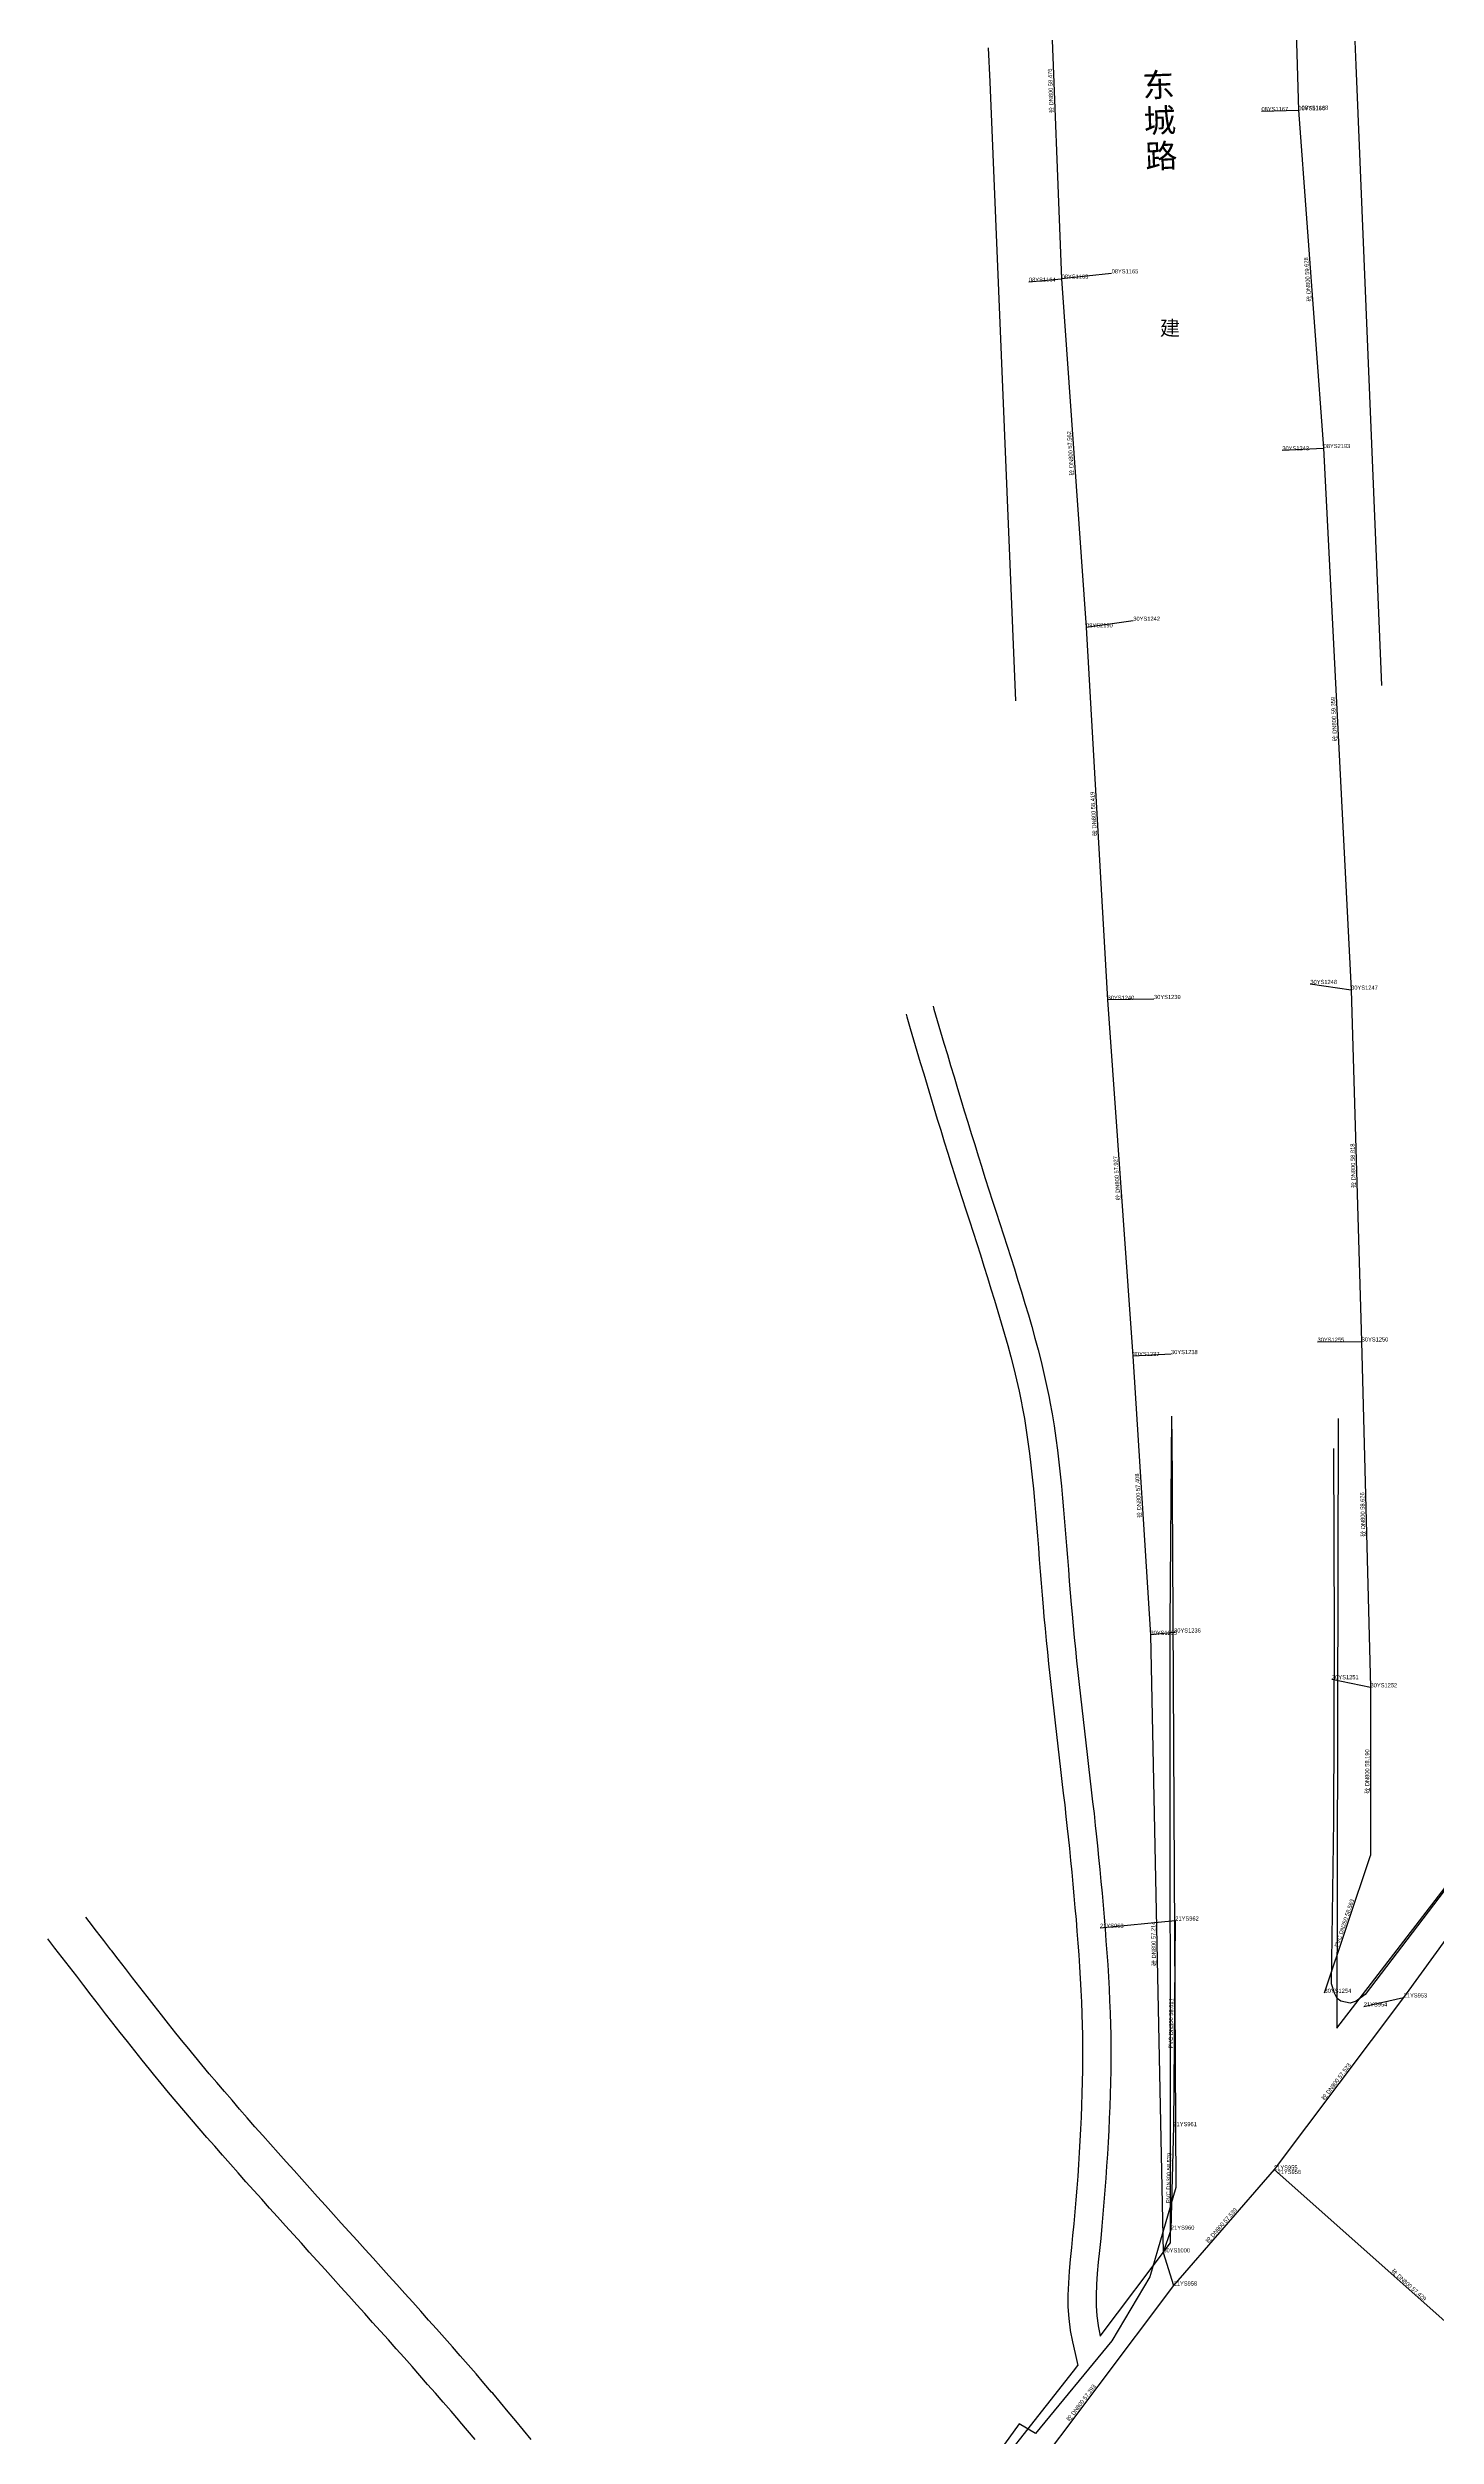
# Model space of a CAD drawing. Extents: x 563510 to 564800, y 3598549 to 3601000.
# Drawn here: x 563994.6 to 564112, y 3599375.4 to 3599577.3 of the extents above; entities that cross this region are included whole.
import ezdxf
from ezdxf.enums import TextEntityAlignment as Align

# ---------------------------------------------------------------- set-up
doc = ezdxf.new("R2010")
doc.units = 0
for name, color, linetype in [('____', 252, 'CONTINUOUS'), ('DLSS', 8, 'CONTINUOUS'), ('JT_JT', 252, 'CONTINUOUS'), ('YSDSX', 3, 'CONTINUOUS'), ('YSLINE', 3, 'CONTINUOUS'), ('YSXSX', 3, 'CONTINUOUS')]:
    doc.layers.add(name, color=color, linetype=linetype)
doc.styles.add('____', font='____')
doc.styles.add('GXDBZ', font='GXDBZ')
doc.styles.add('GXXBZ', font='GXXBZ')
doc.styles.add('HZTXT', font='HZTXT')

msp = doc.modelspace()

# ---------------------------------------------------------------- linework, layer by layer
at = {"layer": 'DLSS'}
for points in [[(564185.98, 3599551.19), (564190.11, 3599549.88), (564191.11, 3599549.35), (564193.47, 3599547.06), (564171.02, 3599507.67), (564154.9, 3599481.78), (564141.89, 3599461.78), (564127.99, 3599442.01), (564122.85, 3599434.89), (564105.97, 3599412.74), (564105.21, 3599412.19), (564104.69, 3599412.03), (564103.92, 3599412.19), (564103.61, 3599412.41), (564103.37, 3599412.86), (564103.11, 3599413.65), (564103.31, 3599427.47), (564103.38, 3599443.31), (564103.31, 3599458.9)], [(564089.61, 3599460.53), (564089.95, 3599396.45), (564087.77, 3599388.89), (564084.55, 3599383.49), (564078.1, 3599375.65), (564076.72, 3599376.47), (564059.85, 3599353.09)]]:
    msp.add_lwpolyline(points, dxfattribs=at)
at = {"layer": 'JT_JT', "linetype": 'CONTINUOUS'}
for points in [[(564107.38, 3599523.39), (564105.21, 3599575.83), (564105.11, 3599577.86)], [(564076.44, 3599522.11), (564074.26, 3599574.43), (564074.12, 3599577.3)], [(564103.58, 3599409.92), (564128.6, 3599442.4), (564139.1, 3599457.29), (564163.21, 3599494.5), (564166.6, 3599500)], [(564103.58, 3599409.92), (564128.6, 3599442.4), (564139.1, 3599457.29), (564163.21, 3599494.5), (564166.6, 3599500)], [(564067.15, 3599495.61), (564067.22, 3599495.38), (564067.5, 3599494.42), (564067.78, 3599493.46), (564068.07, 3599492.5), (564068.35, 3599491.54), (564068.64, 3599490.58), (564068.92, 3599489.63), (564069.21, 3599488.67), (564069.5, 3599487.71), (564069.79, 3599486.75), (564070.08, 3599485.8), (564070.38, 3599484.84), (564070.68, 3599483.88), (564070.97, 3599482.93), (564071.28, 3599481.97), (564071.28, 3599481.96), (564071.58, 3599481), (564071.89, 3599480.05), (564072.19, 3599479.09), (564072.5, 3599478.14), (564072.81, 3599477.18), (564073.12, 3599476.23), (564073.43, 3599475.27), (564073.73, 3599474.32), (564074.03, 3599473.36), (564074.33, 3599472.41), (564074.63, 3599471.45), (564074.92, 3599470.49), (564075.2, 3599469.53), (564075.48, 3599468.57), (564075.75, 3599467.61), (564076, 3599466.65), (564076.25, 3599465.68), (564076.49, 3599464.71), (564076.7, 3599463.74), (564076.91, 3599462.76), (564076.97, 3599462.42), (564077.15, 3599461.44), (564077.31, 3599460.46), (564077.45, 3599459.47), (564077.58, 3599458.48), (564077.7, 3599457.49), (564077.81, 3599456.49), (564077.91, 3599455.5), (564078, 3599454.5), (564078.09, 3599453.5), (564078.18, 3599452.51), (564078.26, 3599451.51), (564078.34, 3599450.51), (564078.41, 3599449.51), (564078.49, 3599448.51), (564078.57, 3599447.51), (564078.65, 3599446.51), (564078.74, 3599445.51), (564078.81, 3599444.68), (564078.9, 3599443.69), (564079, 3599442.69), (564079.1, 3599441.69), (564079.2, 3599440.7), (564079.31, 3599439.71), (564079.42, 3599438.71), (564079.53, 3599437.72), (564079.64, 3599436.72), (564079.76, 3599435.73), (564079.87, 3599434.74), (564079.98, 3599433.75), (564080.1, 3599432.75), (564080.21, 3599431.76), (564080.33, 3599430.77), (564080.44, 3599429.77), (564080.56, 3599428.78), (564080.67, 3599427.79), (564080.77, 3599426.79), (564080.85, 3599426.07), (564080.96, 3599425.08), (564081.06, 3599424.08), (564081.16, 3599423.08), (564081.25, 3599422.09), (564081.34, 3599421.09), (564081.43, 3599420.09), (564081.52, 3599419.1), (564081.6, 3599418.1), (564081.68, 3599417.1), (564081.75, 3599416.1), (564081.82, 3599415.1), (564081.88, 3599414.11), (564081.93, 3599413.11), (564081.98, 3599412.11), (564082.02, 3599411.11), (564082.05, 3599410.12), (564082.07, 3599409.36), (564082.08, 3599408.36), (564082.08, 3599407.37), (564082.07, 3599406.37), (564082.05, 3599405.37), (564082.02, 3599404.38), (564081.99, 3599403.38), (564081.95, 3599402.38), (564081.9, 3599401.38), (564081.85, 3599400.39), (564081.79, 3599399.39), (564081.73, 3599398.39), (564081.66, 3599397.39), (564081.59, 3599396.39), (564081.51, 3599395.39), (564081.42, 3599394.39), (564081.33, 3599393.38), (564081.23, 3599392.38), (564081.23, 3599392.37), (564081.13, 3599391.37), (564081.03, 3599390.36), (564080.94, 3599389.36), (564080.87, 3599388.35), (564080.84, 3599387.35), (564080.84, 3599386.35), (564080.9, 3599385.36), (564081.02, 3599384.38), (564081.03, 3599384.35), (564081.22, 3599383.38), (564081.45, 3599382.4), (564081.68, 3599381.39)], [(564083.55, 3599383.87), (564089.52, 3599391.77), (564089.47, 3599444.05), (564089.62, 3599461.64)], [(564083.55, 3599383.87), (564089.52, 3599391.77), (564089.47, 3599444.05), (564089.62, 3599461.64)], [(564103.67, 3599461.44), (564103.58, 3599409.92)], [(564103.67, 3599461.44), (564103.58, 3599409.92)], [(564000, 3599416.43), (563999.92, 3599416.53), (563999.31, 3599417.33), (563998.7, 3599418.12), (563998.08, 3599418.92), (563997.79, 3599419.29)], [(564000, 3599410.45), (563999.47, 3599411.13), (563998.86, 3599411.92), (563998.25, 3599412.71), (563997.64, 3599413.51), (563997.03, 3599414.3), (563996.42, 3599415.09), (563995.81, 3599415.89), (563995.19, 3599416.68), (563994.58, 3599417.47), (563994.58, 3599417.47)], [(564035.46, 3599375.15), (564034.81, 3599375.93), (564034.16, 3599376.71), (564033.51, 3599377.48), (564032.86, 3599378.26), (564032.2, 3599379.04), (564032.11, 3599379.14), (564031.45, 3599379.91), (564030.79, 3599380.68), (564030.12, 3599381.45), (564029.45, 3599382.21), (564028.79, 3599382.97), (564028.12, 3599383.73), (564027.45, 3599384.48), (564026.78, 3599385.23), (564026.11, 3599385.99), (564025.44, 3599386.74), (564024.77, 3599387.48), (564024.09, 3599388.23), (564023.42, 3599388.98), (564022.75, 3599389.72), (564022.08, 3599390.46), (564021.41, 3599391.21), (564020.74, 3599391.95), (564020.07, 3599392.69), (564019.4, 3599393.43), (564018.73, 3599394.17), (564018.06, 3599394.91), (564017.39, 3599395.65), (564016.73, 3599396.39), (564016.06, 3599397.13), (564015.4, 3599397.88), (564014.73, 3599398.62), (564014.07, 3599399.36), (564013.42, 3599400.1), (564012.76, 3599400.84), (564012.1, 3599401.58), (564011.45, 3599402.33), (564010.8, 3599403.07), (564010.16, 3599403.82), (564009.51, 3599404.56), (564008.87, 3599405.31), (564008.24, 3599406.06), (564007.61, 3599406.81), (564006.98, 3599407.57), (564006.36, 3599408.33), (564006.02, 3599408.73), (564005.41, 3599409.49), (564004.8, 3599410.26), (564004.19, 3599411.03), (564003.58, 3599411.81), (564002.97, 3599412.59), (564002.36, 3599413.37), (564001.75, 3599414.16), (564001.14, 3599414.95), (564000.53, 3599415.74), (564000, 3599416.43)], [(564030.71, 3599375.13), (564030.07, 3599375.9), (564029.42, 3599376.66), (564029.33, 3599376.76), (564028.68, 3599377.53), (564028.02, 3599378.29), (564027.36, 3599379.04), (564026.7, 3599379.8), (564026.04, 3599380.55), (564025.38, 3599381.31), (564024.71, 3599382.06), (564024.05, 3599382.8), (564023.38, 3599383.55), (564022.71, 3599384.3), (564022.05, 3599385.04), (564021.38, 3599385.79), (564020.71, 3599386.53), (564020.04, 3599387.27), (564019.37, 3599388.01), (564018.7, 3599388.76), (564018.03, 3599389.5), (564017.36, 3599390.24), (564016.69, 3599390.98), (564016.02, 3599391.72), (564015.35, 3599392.46), (564014.68, 3599393.21), (564014.01, 3599393.95), (564013.34, 3599394.69), (564012.67, 3599395.44), (564012.01, 3599396.18), (564011.34, 3599396.93), (564010.68, 3599397.67), (564010.02, 3599398.42), (564009.36, 3599399.17), (564008.7, 3599399.92), (564008.04, 3599400.67), (564007.39, 3599401.43), (564006.74, 3599402.19), (564006.09, 3599402.94), (564005.44, 3599403.71), (564004.8, 3599404.47), (564004.16, 3599405.24), (564003.53, 3599406.01), (564003.19, 3599406.43), (564002.56, 3599407.2), (564001.94, 3599407.98), (564001.31, 3599408.77), (564000.7, 3599409.55), (564000.08, 3599410.34), (564000, 3599410.45)], [(564006.5, 3599282.99), (564037.81, 3599324.6), (564062.43, 3599356.91), (564081.31, 3599380.9), (564081.68, 3599381.39)]]:
    msp.add_lwpolyline(points, dxfattribs=at)
at = {"layer": 'JT_JT'}
msp.add_lwpolyline([(564069.43, 3599496.29), (564069.5, 3599496.05), (564069.79, 3599495.09), (564070.07, 3599494.13), (564070.35, 3599493.18), (564070.64, 3599492.22), (564070.92, 3599491.27), (564071.21, 3599490.31), (564071.49, 3599489.35), (564071.78, 3599488.4), (564072.07, 3599487.45), (564072.36, 3599486.49), (564072.66, 3599485.54), (564072.95, 3599484.59), (564073.25, 3599483.64), (564073.55, 3599482.69), (564073.55, 3599482.67), (564073.85, 3599481.73), (564074.16, 3599480.77), (564074.46, 3599479.82), (564074.77, 3599478.87), (564075.08, 3599477.92), (564075.39, 3599476.96), (564075.69, 3599476), (564076, 3599475.04), (564076.31, 3599474.08), (564076.61, 3599473.11), (564076.91, 3599472.15), (564077.2, 3599471.17), (564077.49, 3599470.2), (564077.77, 3599469.22), (564078.04, 3599468.24), (564078.31, 3599467.25), (564078.56, 3599466.25), (564078.81, 3599465.25), (564079.03, 3599464.24), (564079.25, 3599463.22), (564079.31, 3599462.86), (564079.5, 3599461.84), (564079.67, 3599460.81), (564079.81, 3599459.79), (564079.95, 3599458.77), (564080.07, 3599457.76), (564080.18, 3599456.74), (564080.28, 3599455.73), (564080.38, 3599454.72), (564080.47, 3599453.71), (564080.55, 3599452.7), (564080.63, 3599451.7), (564080.71, 3599450.69), (564080.79, 3599449.69), (564080.87, 3599448.69), (564080.95, 3599447.7), (564081.03, 3599446.71), (564081.11, 3599445.72), (564081.18, 3599444.9), (564081.27, 3599443.91), (564081.37, 3599442.92), (564081.47, 3599441.94), (564081.57, 3599440.95), (564081.68, 3599439.96), (564081.79, 3599438.97), (564081.9, 3599437.98), (564082.01, 3599436.99), (564082.12, 3599436), (564082.24, 3599435.01), (564082.35, 3599434.02), (564082.47, 3599433.03), (564082.58, 3599432.03), (564082.7, 3599431.04), (564082.81, 3599430.04), (564082.92, 3599429.04), (564083.04, 3599428.05), (564083.14, 3599427.05), (564083.22, 3599426.33), (564083.33, 3599425.32), (564083.43, 3599424.32), (564083.53, 3599423.32), (564083.62, 3599422.31), (564083.72, 3599421.31), (564083.81, 3599420.3), (564083.89, 3599419.3), (564083.98, 3599418.29), (564084.05, 3599417.28), (564084.13, 3599416.27), (564084.2, 3599415.26), (564084.26, 3599414.25), (564084.31, 3599413.23), (564084.36, 3599412.21), (564084.4, 3599411.19), (564084.43, 3599410.17), (564084.45, 3599409.4), (564084.46, 3599408.38), (564084.46, 3599407.35), (564084.45, 3599406.33), (564084.43, 3599405.32), (564084.4, 3599404.31), (564084.37, 3599403.29), (564084.33, 3599402.28), (564084.28, 3599401.27), (564084.23, 3599400.26), (564084.17, 3599399.25), (564084.11, 3599398.23), (564084.04, 3599397.22), (564083.96, 3599396.21), (564083.88, 3599395.19), (564083.8, 3599394.18), (564083.71, 3599393.16), (564083.61, 3599392.14), (564083.61, 3599392.13), (564083.5, 3599391.12), (564083.4, 3599390.13), (564083.32, 3599389.17), (564083.25, 3599388.23), (564083.22, 3599387.31), (564083.22, 3599386.43), (564083.28, 3599385.58), (564083.38, 3599384.76), (564083.38, 3599384.74), (564083.55, 3599383.9), (564083.55, 3599383.87)], dxfattribs=at)
at = {"layer": 'YSLINE', "linetype": 'CONTINUOUS'}
for p, q in [((564099.38, 3599603.65), (564100.32, 3599572.02)), ((564079.03, 3599589.6), (564080.3, 3599557.79)), ((564097.2, 3599571.95), (564100.32, 3599572.02)), ((564100.32, 3599572.02), (564102.45, 3599543.47)), ((564077.54, 3599557.53), (564080.3, 3599557.79)), ((564084.53, 3599558.24), (564080.3, 3599557.79)), ((564080.3, 3599557.79), (564082.37, 3599528.31)), ((564098.96, 3599543.28), (564102.45, 3599543.47)), ((564102.45, 3599543.47), (564104.78, 3599497.69)), ((564086.36, 3599528.87), (564082.37, 3599528.31)), ((564082.37, 3599528.31), (564084.19, 3599496.83)), ((564101.33, 3599498.17), (564104.78, 3599497.69)), ((564104.78, 3599497.69), (564105.67, 3599467.95)), ((564088.11, 3599496.9), (564084.19, 3599496.83)), ((564084.19, 3599496.83), (564086.32, 3599466.72)), ((564089.55, 3599466.88), (564086.32, 3599466.72)), ((564101.94, 3599467.92), (564105.67, 3599467.95)), ((564105.67, 3599467.95), (564106.42, 3599438.72)), ((564086.32, 3599466.72), (564087.81, 3599443.15)), ((564138.85, 3599453.41), (564111.96, 3599416.31)), ((564089.81, 3599443.35), (564087.81, 3599443.15)), ((564087.81, 3599443.15), (564088.9, 3599390.95)), ((564103.16, 3599439.4), (564106.42, 3599438.72)), ((564106.42, 3599438.72), (564106.42, 3599424.5)), ((564102.53, 3599412.89), (564106.42, 3599424.5)), ((564083.55, 3599418.39), (564089.91, 3599419)), ((564089.91, 3599419), (564089.75, 3599401.62)), ((564111.96, 3599416.31), (564109.22, 3599412.5)), ((564109.22, 3599412.5), (564098.26, 3599397.95)), ((564105.85, 3599411.74), (564109.22, 3599412.5)), ((564089.75, 3599401.62), (564089.54, 3599392.87)), ((564098.26, 3599397.95), (564089.77, 3599388.15)), ((564120.69, 3599378.03), (564098.26, 3599397.95)), ((564089.54, 3599392.87), (564088.9, 3599390.95)), ((564088.9, 3599390.95), (564089.77, 3599388.15)), ((564089.77, 3599388.15), (564074.59, 3599367.99))]:
    msp.add_line(p, q, dxfattribs=at)

# ---------------------------------------------------------------- texts
at = {"layer": '____', "style": '____'}
for s, p in [('东', (564087.16, 3599573.11)), ('城', (564087.28, 3599570.11)), ('路', (564087.4, 3599567.11))]:
    msp.add_text(s, height=2, rotation=2.2757, dxfattribs=at).set_placement(p)
at = {"layer": 'JT_JT', "linetype": 'CONTINUOUS', "style": 'HZTXT'}
msp.add_text('建', height=1.25, dxfattribs=at).set_placement((564088.61, 3599552.99))
at = {"layer": 'YSDSX', "style": 'GXDBZ'}
for s, p in [('08YS1167', (564097.2, 3599571.95)), ('08YS1166', (564100.32, 3599572.02)), ('08YS1168', (564100.59, 3599572.07)), ('08YS1164', (564077.54, 3599557.53)), ('08YS1163', (564080.3, 3599557.79)), ('08YS1165', (564084.53, 3599558.24)), ('30YS1243', (564098.96, 3599543.28)), ('08YS2193', (564102.45, 3599543.47)), ('08YS2190', (564082.37, 3599528.31)), ('30YS1242', (564086.36, 3599528.87)), ('30YS1240', (564084.19, 3599496.83)), ('30YS1239', (564088.11, 3599496.9)), ('30YS1248', (564101.33, 3599498.17)), ('30YS1247', (564104.78, 3599497.69)), ('30YS1237', (564086.32, 3599466.72)), ('30YS1238', (564089.55, 3599466.88)), ('30YS1255', (564101.94, 3599467.92)), ('30YS1250', (564105.67, 3599467.95)), ('30YS1235', (564087.81, 3599443.15)), ('30YS1236', (564089.81, 3599443.35)), ('30YS1251', (564103.16, 3599439.4)), ('30YS1252', (564106.42, 3599438.72)), ('21YS963', (564083.55, 3599418.39)), ('21YS962', (564089.91, 3599419)), ('30YS1254', (564102.53, 3599412.89)), ('21YS953', (564109.22, 3599412.5)), ('21YS954', (564105.85, 3599411.74)), ('21YS961', (564089.75, 3599401.62)), ('21YS955', (564098.26, 3599397.95)), ('21YS956', (564098.56, 3599397.58)), ('21YS960', (564089.54, 3599392.87)), ('30YS1000', (564088.9, 3599390.95)), ('21YS958', (564089.77, 3599388.15))]:
    msp.add_text(s, height=0.35, dxfattribs=at).set_placement(p)
at = {"layer": 'YSXSX', "style": 'GXXBZ'}
for s, rotation, p in [('砼 DN800 58.476', 92.2757, (564079.66, 3599573.69)), ('砼 DN800 59.628', 94.256, (564101.38, 3599557.75)), ('砼 DN800 57.562', 94.0204, (564081.33, 3599543.05)), ('砼 DN800 59.359', 92.9136, (564103.61, 3599520.58)), ('砼 DN800 58.419', 93.3056, (564083.28, 3599512.57)), ('砼 DN800 57.927', 94.0559, (564085.25, 3599481.78)), ('砼 DN800 58.818', 91.7183, (564105.22, 3599482.82)), ('砼 DN800 57.408', 93.6263, (564087.07, 3599454.94)), ('砼 DN800 58.626', 91.4659, (564106.04, 3599453.34)), ('砼 DN800 58.190', 90.0161, (564106.42, 3599431.61)), ('PVC DN250 58.563', 71.4645, (564104.47, 3599418.7)), ('砼 DN800 57.214', 91.1864, (564088.36, 3599417.05)), ('PVC DN300 58.611', 89.4594, (564089.83, 3599410.31)), ('砼 DN800 57.523', 53.0075, (564103.74, 3599405.22)), ('PVC DN300 58.579', 88.651, (564089.64, 3599397.24)), ('砼 DN800 57.539', 49.0972, (564094.02, 3599393.05)), ('砼 DN800 57.429', 318.3941, (564109.48, 3599387.99)), ('砼 DN800 57.293', 53.0111, (564082.18, 3599378.07))]:
    msp.add_text(s, height=0.35, rotation=rotation, dxfattribs=at).set_placement(p, align=Align.BOTTOM_CENTER)

doc.saveas('drawing.dxf')
